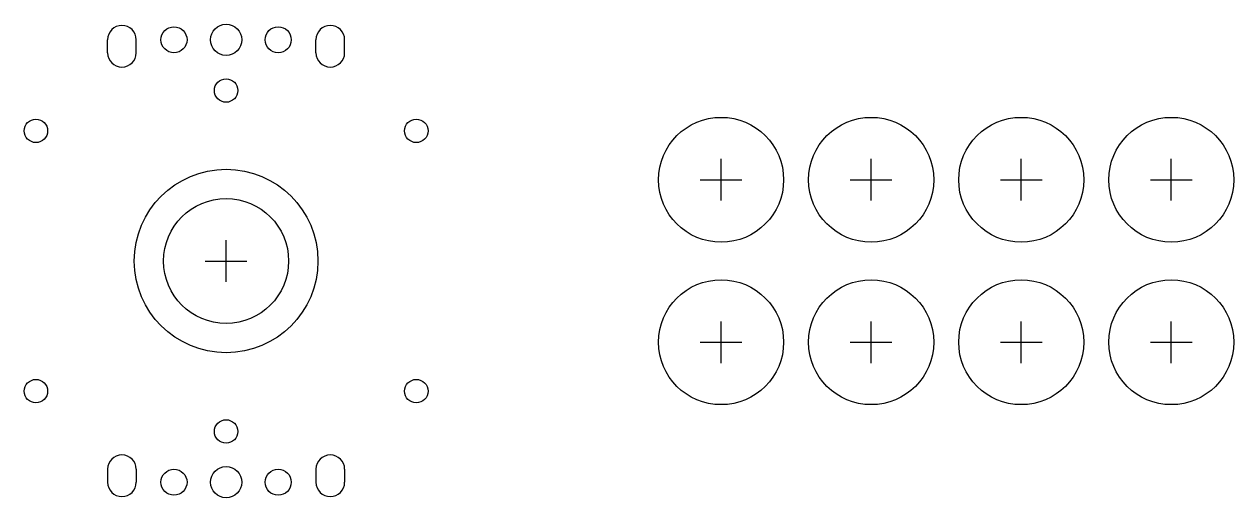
# Model space of a CAD drawing. Header units: millimetres. Extents: x -39 to 193, y -46 to 46.
import ezdxf

# ---------------------------------------------------------------- set-up
doc = ezdxf.new("R2010")
doc.units = ezdxf.units.MM
for name, color, linetype in [('BUTTONS', 1, 'Continuous'), ('GL_PLATE_HOLES', 2, 'Continuous'), ('JOYSTICK_BORE_24', 5, 'Continuous'), ('JOYSTICK_BORE_35.25', 3, 'Continuous'), ('REFERENCE', 8, 'Continuous')]:
    doc.layers.add(name, color=color, linetype=linetype)

msp = doc.modelspace()

# ---------------------------------------------------------------- linework, layer by layer
at = {"layer": 'BUTTONS'}
for centre in [(95, 15.6), (123.8, 15.6), (152.6, 15.6), (181.4, 15.6), (95, -15.6), (123.8, -15.6), (152.6, -15.6), (181.4, -15.6)]:
    msp.add_circle(centre, 12, dxfattribs=at)
at = {"layer": 'GL_PLATE_HOLES'}
for p, q in [((-22.75, 40), (-22.75, 42.5)), ((-17.25, 40), (-17.25, 42.5)), ((17.25, 40), (17.25, 42.5)), ((22.75, 40), (22.75, 42.5)), ((-22.75, -40), (-22.75, -42.5)), ((-17.25, -40), (-17.25, -42.5)), ((17.25, -40), (17.25, -42.5)), ((22.75, -40), (22.75, -42.5))]:
    msp.add_line(p, q, dxfattribs=at)
for centre, radius in [((-10, 42.5), 2.5), ((0, 42.5), 3), ((10, 42.5), 2.5), ((0, 32.75), 2.25), ((-36.5, 25), 2.25), ((36.5, 25), 2.25), ((-36.5, -25), 2.25), ((36.5, -25), 2.25), ((0, -32.75), 2.25), ((-10, -42.5), 2.5), ((0, -42.5), 3), ((10, -42.5), 2.5)]:
    msp.add_circle(centre, radius, dxfattribs=at)
for centre, start, end in [((-20, 42.5), 0, 180), ((20, 42.5), 0, 180), ((-20, 40), 180, 360), ((20, 40), 180, 360), ((-20, -40), 0, 180), ((20, -40), 0, 180), ((-20, -42.5), -180, 0), ((20, -42.5), -180, 0)]:
    msp.add_arc(centre, 2.75, start, end, dxfattribs=at)
at = {"layer": 'JOYSTICK_BORE_24'}
msp.add_circle((0, 0), 12, dxfattribs=at)
at = {"layer": 'JOYSTICK_BORE_35.25'}
msp.add_circle((0, 0), 17.62, dxfattribs=at)
at = {"layer": 'REFERENCE'}
for p, q in [((95, 11.6), (95, 19.6)), ((123.8, 11.6), (123.8, 19.6)), ((152.6, 11.6), (152.6, 19.6)), ((181.4, 11.6), (181.4, 19.6)), ((91, 15.6), (99, 15.6)), ((119.8, 15.6), (127.8, 15.6)), ((148.6, 15.6), (156.6, 15.6)), ((177.4, 15.6), (185.4, 15.6)), ((0, -4), (0, 4)), ((-4, 0), (4, 0)), ((95, -19.6), (95, -11.6)), ((123.8, -19.6), (123.8, -11.6)), ((152.6, -19.6), (152.6, -11.6)), ((181.4, -19.6), (181.4, -11.6)), ((91, -15.6), (99, -15.6)), ((119.8, -15.6), (127.8, -15.6)), ((148.6, -15.6), (156.6, -15.6)), ((177.4, -15.6), (185.4, -15.6))]:
    msp.add_line(p, q, dxfattribs=at)

doc.saveas('drawing.dxf')
